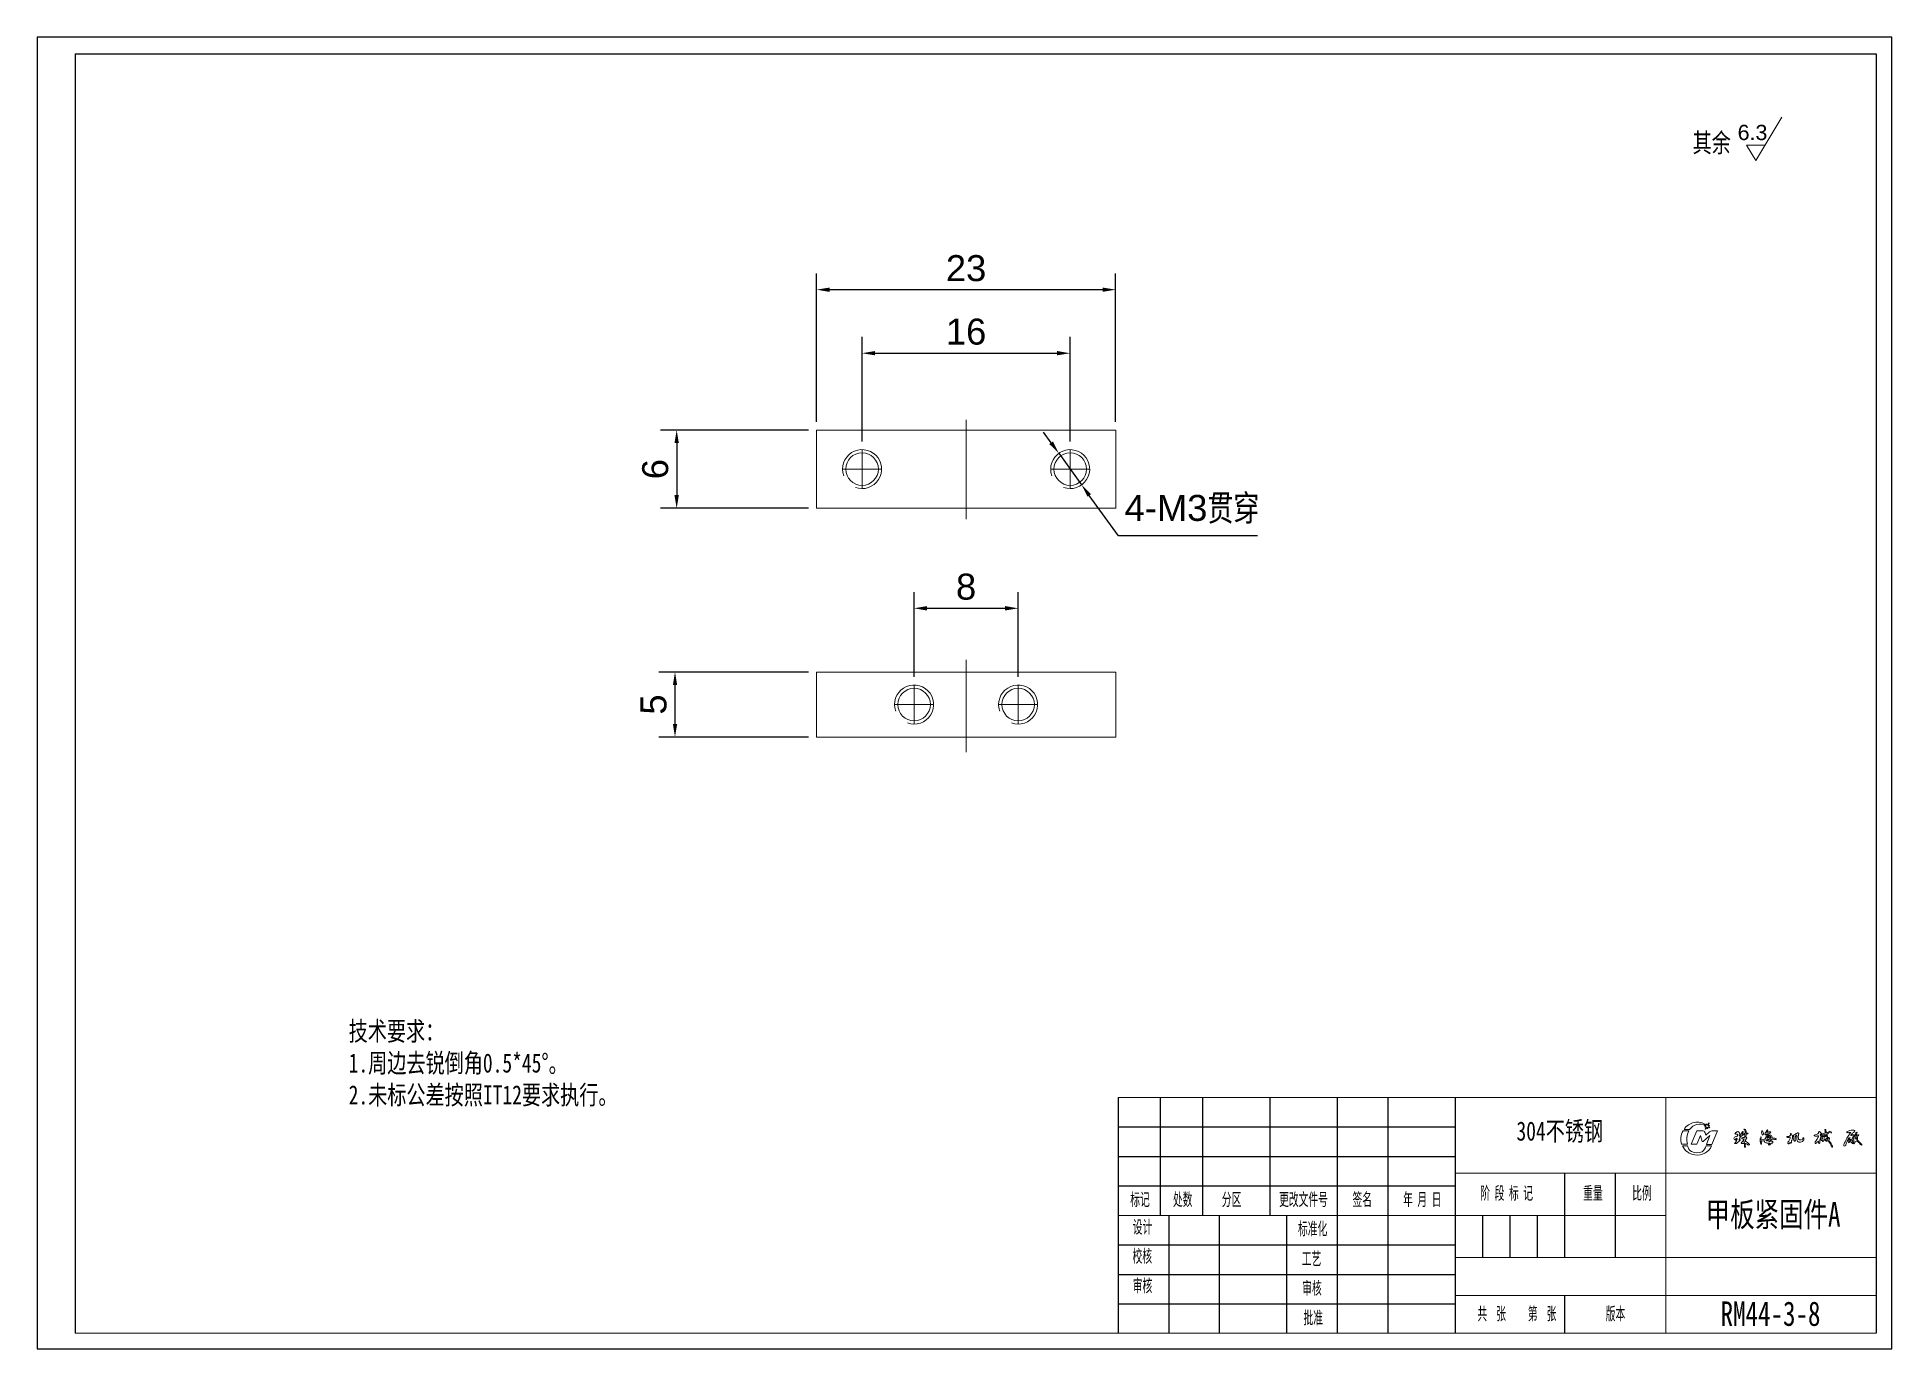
# Model space of a CAD drawing. Header units: millimetres. Extents: x 159963 to 160106, y -89979 to -89878.
import ezdxf

# ---------------------------------------------------------------- set-up
doc = ezdxf.new("R2010")
doc.units = ezdxf.units.MM
doc.linetypes.add('ACAD_ISO04W100', pattern=[30, 24, -3, 0, -3])
for name, color, linetype in [('10', 7, 'Continuous'), ('5', 7, 'Continuous'), ('9', 7, 'Continuous')]:
    doc.layers.add(name, color=color, linetype=linetype)
doc.layers.add('中心线', color=6, linetype='ACAD_ISO04W100', lineweight=0)
doc.layers.add('尺寸线', color=100, linetype='Continuous', lineweight=5)
doc.styles.add('SLDTEXTSTYLE1', font='TXT', dxfattribs={"width": 0.7, "bigfont": 'bigfont'})
doc.styles.get("Standard").update_dxf_attribs({"font": 'arial.ttf'})
doc.dimstyles.new('ISO-25', dxfattribs={"dimtxt": 2.5, "dimasz": 2.5, "dimexe": 1.25, "dimexo": 0.625, "dimtad": 1, "dimtih": 1, "dimtoh": 1, "dimtxsty": 'Standard', "dimcen": 2.5, "dimadec": 0, "dimazin": 0, "dimtfac": 1, "dimtmove": 0, "dimatfit": 3, "dimfxl": 1, "dimarcsym": 0})

# ---------------------------------------------------------------- blocks, each defined once
blk = doc.blocks.new('*D246')
at = {"layer": 'Defpoints', "color": 0, "transparency": 16777216}
for p in [(160046.13, -89897.52), (160023.13, -89908.32), (160046.13, -89908.32)]:
    blk.add_point(p, dxfattribs=at)
at = {"layer": '尺寸线', "color": 0, "lineweight": -2, "transparency": 16777216}
for p, q in [((160023.13, -89907.69), (160023.13, -89896.27)), ((160024.13, -89897.52), (160045.13, -89897.52)), ((160046.13, -89907.69), (160046.13, -89896.27))]:
    blk.add_line(p, q, dxfattribs=at)
at = {"layer": '尺寸线', "color": 0, "transparency": 16777216}
for points in [[(160024.13, -89897.36), (160024.13, -89897.69), (160023.13, -89897.52)], [(160045.13, -89897.36), (160045.13, -89897.69), (160046.13, -89897.52)]]:
    blk.add_solid(points, dxfattribs=at)
at = {"layer": '尺寸线', "color": 0, "transparency": 16777216, "insert": (160034.63, -89895.88), "char_height": 2, "attachment_point": 5}
blk.add_mtext('23', dxfattribs=at)
blk = doc.blocks.new('*D247')
at = {"layer": 'Defpoints', "color": 0, "transparency": 16777216}
for p in [(160023.13, -89926.92), (160012.25, -89931.92), (160023.13, -89931.92)]:
    blk.add_point(p, dxfattribs=at)
at = {"layer": '尺寸线', "color": 0, "lineweight": -2, "transparency": 16777216}
for p, q in [((160022.51, -89926.92), (160011, -89926.92)), ((160012.25, -89927.92), (160012.25, -89930.92)), ((160022.51, -89931.92), (160011, -89931.92))]:
    blk.add_line(p, q, dxfattribs=at)
at = {"layer": '尺寸线', "color": 0, "transparency": 16777216}
for points in [[(160012.09, -89927.92), (160012.42, -89927.92), (160012.25, -89926.92)], [(160012.09, -89930.92), (160012.42, -89930.92), (160012.25, -89931.92)]]:
    blk.add_solid(points, dxfattribs=at)
at = {"layer": '尺寸线', "color": 0, "transparency": 16777216, "insert": (160010.61, -89929.42), "char_height": 2, "attachment_point": 5, "rotation": 90}
blk.add_mtext('5', dxfattribs=at)
blk = doc.blocks.new('*D258')
at = {"layer": 'Defpoints', "color": 0, "transparency": 16777216}
for p in [(160023.13, -89908.32), (160012.38, -89914.32), (160023.13, -89914.32)]:
    blk.add_point(p, dxfattribs=at)
at = {"layer": '尺寸线', "color": 0, "lineweight": -2, "transparency": 16777216}
for p, q in [((160022.51, -89908.32), (160011.13, -89908.32)), ((160012.38, -89909.32), (160012.38, -89913.32)), ((160022.51, -89914.32), (160011.13, -89914.32))]:
    blk.add_line(p, q, dxfattribs=at)
at = {"layer": '尺寸线', "color": 0, "transparency": 16777216}
for points in [[(160012.21, -89909.32), (160012.55, -89909.32), (160012.38, -89908.32)], [(160012.21, -89913.32), (160012.55, -89913.32), (160012.38, -89914.32)]]:
    blk.add_solid(points, dxfattribs=at)
at = {"layer": '尺寸线', "color": 0, "transparency": 16777216, "insert": (160010.74, -89911.32), "char_height": 2, "attachment_point": 5, "rotation": 90}
blk.add_mtext('6', dxfattribs=at)
blk = doc.blocks.new('*D260')
at = {"layer": 'Defpoints', "color": 0, "transparency": 16777216}
for p in [(160042.63, -89902.41), (160026.63, -89909.82), (160042.63, -89909.82)]:
    blk.add_point(p, dxfattribs=at)
at = {"layer": '尺寸线', "color": 0, "lineweight": -2, "transparency": 16777216}
for p, q in [((160026.63, -89909.19), (160026.63, -89901.16)), ((160042.63, -89909.19), (160042.63, -89901.16)), ((160027.63, -89902.41), (160041.63, -89902.41))]:
    blk.add_line(p, q, dxfattribs=at)
at = {"layer": '尺寸线', "color": 0, "transparency": 16777216}
for points in [[(160027.63, -89902.24), (160027.63, -89902.57), (160026.63, -89902.41)], [(160041.63, -89902.24), (160041.63, -89902.57), (160042.63, -89902.41)]]:
    blk.add_solid(points, dxfattribs=at)
at = {"layer": '尺寸线', "color": 0, "transparency": 16777216, "insert": (160034.63, -89900.76), "char_height": 2, "attachment_point": 5}
blk.add_mtext('16', dxfattribs=at)
blk = doc.blocks.new('*D261')
at = {"layer": 'Defpoints', "color": 0, "transparency": 16777216}
for p in [(160038.63, -89922.02), (160030.63, -89927.92), (160038.63, -89927.92)]:
    blk.add_point(p, dxfattribs=at)
at = {"layer": '尺寸线', "color": 0, "lineweight": -2, "transparency": 16777216}
for p, q in [((160030.63, -89927.29), (160030.63, -89920.77)), ((160038.63, -89927.29), (160038.63, -89920.77)), ((160031.63, -89922.02), (160037.63, -89922.02))]:
    blk.add_line(p, q, dxfattribs=at)
at = {"layer": '尺寸线', "color": 0, "transparency": 16777216}
for points in [[(160031.63, -89921.85), (160031.63, -89922.19), (160030.63, -89922.02)], [(160037.63, -89921.85), (160037.63, -89922.19), (160038.63, -89922.02)]]:
    blk.add_solid(points, dxfattribs=at)
at = {"layer": '尺寸线', "color": 0, "transparency": 16777216, "insert": (160034.63, -89920.37), "char_height": 2, "attachment_point": 5}
blk.add_mtext('8', dxfattribs=at)
blk = doc.blocks.new('*D262')
at = {"layer": 'Defpoints', "color": 0, "transparency": 16777216}
for p in [(160041.76, -89910.1), (160043.51, -89912.53)]:
    blk.add_point(p, dxfattribs=at)
at = {"layer": '尺寸线', "color": 0, "lineweight": -2, "transparency": 16777216}
for p, q in [((160041.17, -89909.29), (160040.58, -89908.48)), ((160041.76, -89910.1), (160043.51, -89912.53)), ((160046.34, -89916.44), (160044.1, -89913.34)), ((160057.04, -89916.44), (160046.34, -89916.44))]:
    blk.add_line(p, q, dxfattribs=at)
at = {"layer": '尺寸线', "color": 0, "transparency": 16777216}
for points in [[(160041.31, -89909.19), (160041.03, -89909.39), (160041.76, -89910.1)], [(160044.23, -89913.25), (160043.96, -89913.44), (160043.51, -89912.53)]]:
    blk.add_solid(points, dxfattribs=at)
at = {"layer": '尺寸线', "color": 0, "transparency": 16777216, "insert": (160052, -89914.41), "char_height": 2, "attachment_point": 5}
blk.add_mtext('4-M3{\\fHYSWLongFangSong|b0|i0|c134|p2;贯穿}', dxfattribs=at)

msp = doc.modelspace()

# ---------------------------------------------------------------- linework, layer by layer
at = {"color": 7, "linetype": 'Continuous', "lineweight": 15}
for p, q in [((160095.355, -89887.598), (160097.355, -89884.264)), ((160094.64, -89886.406), (160095.355, -89887.598)), ((160094.64, -89886.406), (160096.07, -89886.406)), ((160023.134, -89908.319), (160023.134, -89914.319)), ((160046.134, -89908.319), (160023.134, -89908.319)), ((160046.134, -89914.319), (160046.134, -89908.319)), ((160023.134, -89914.319), (160046.134, -89914.319)), ((160023.134, -89926.919), (160046.134, -89926.919)), ((160023.134, -89931.919), (160023.134, -89926.919)), ((160046.134, -89926.919), (160046.134, -89931.919)), ((160046.134, -89931.919), (160023.134, -89931.919))]:
    msp.add_line(p, q, dxfattribs=at)
for centre in [(160026.634, -89911.319), (160042.634, -89911.319), (160030.634, -89929.419), (160038.634, -89929.419)]:
    msp.add_circle(centre, 1.25, dxfattribs=at)
for centre in [(160026.634, -89911.319), (160042.634, -89911.319), (160030.634, -89929.419), (160038.634, -89929.419)]:
    msp.add_arc(centre, 1.5, 250, 200, dxfattribs=at)
at = {"layer": '10', "color": 7, "lineweight": 15}
for p, q in [((160088.417, -89959.631), (160088.417, -89968.698)), ((160072.226, -89965.46), (160104.608, -89965.46)), ((160046.321, -89968.698), (160088.417, -89968.698)), ((160088.417, -89968.698), (160088.417, -89977.765)), ((160072.226, -89971.936), (160104.608, -89971.936)), ((160072.226, -89974.856), (160104.608, -89974.856))]:
    msp.add_line(p, q, dxfattribs=at)
at = {"layer": '5', "color": 7, "lineweight": 15}
for p, q in [((160046.321, -89959.631), (160104.608, -89959.631)), ((160046.321, -89959.631), (160104.608, -89959.631)), ((160091.535, -89961.76), (160091.547, -89961.67)), ((160091.567, -89961.666), (160091.618, -89961.753)), ((160091.618, -89961.753), (160091.748, -89961.591)), ((160091.756, -89961.595), (160091.676, -89961.78)), ((160089.76, -89962.197), (160090.202, -89962.197)), ((160090.255, -89962.094), (160089.827, -89962.094)), ((160090.379, -89963.232), (160090.803, -89962.202)), ((160090.803, -89962.202), (160091.236, -89962.202)), ((160091.093, -89962.551), (160090.805, -89963.232)), ((160091.216, -89963.017), (160091.093, -89962.551)), ((160091.306, -89963.017), (160091.216, -89963.017)), ((160091.819, -89962.565), (160091.306, -89963.017)), ((160091.405, -89961.893), (160091.502, -89961.829)), ((160091.526, -89961.901), (160091.408, -89961.901)), ((160091.44, -89962.339), (160091.497, -89962.541)), ((160091.46, -89962.066), (160091.526, -89961.901)), ((160091.586, -89961.931), (160091.467, -89962.07)), ((160091.497, -89962.541), (160091.786, -89962.271)), ((160091.55, -89963.235), (160091.819, -89962.565)), ((160091.64, -89962.025), (160091.586, -89961.931)), ((160091.661, -89961.924), (160091.66, -89962.02)), ((160091.8, -89961.973), (160091.661, -89961.924)), ((160091.676, -89961.78), (160091.779, -89961.783)), ((160091.781, -89961.791), (160091.704, -89961.849)), ((160091.704, -89961.849), (160091.811, -89961.955)), ((160091.976, -89962.202), (160092.405, -89962.202)), ((160092.405, -89962.202), (160091.977, -89963.235)), ((160093.719, -89963.171), (160093.728, -89963.144)), ((160093.818, -89962.802), (160093.805, -89962.818)), ((160093.861, -89962.872), (160093.842, -89962.934)), ((160093.857, -89962.974), (160093.907, -89962.827)), ((160093.893, -89962.616), (160093.919, -89962.601)), ((160093.933, -89962.474), (160093.907, -89962.46)), ((160094.086, -89962.595), (160094.115, -89962.599)), ((160094.093, -89962.886), (160094.112, -89962.863)), ((160094.112, -89962.863), (160094.143, -89962.866)), ((160094.251, -89963.172), (160094.231, -89963.15)), ((160094.264, -89962.8), (160094.261, -89962.771)), ((160094.291, -89962.81), (160094.264, -89962.8)), ((160094.305, -89962.416), (160094.317, -89962.441)), ((160094.45, -89962.828), (160094.433, -89962.809)), ((160094.439, -89963.026), (160094.447, -89963.158)), ((160094.458, -89962.993), (160094.457, -89962.972)), ((160094.468, -89963.219), (160094.458, -89962.993)), ((160094.512, -89962.474), (160094.485, -89962.462)), ((160094.639, -89962.439), (160094.612, -89962.451)), ((160095.733, -89962.675), (160095.755, -89962.662)), ((160095.759, -89963.014), (160095.756, -89963.043)), ((160095.784, -89962.997), (160095.759, -89963.014)), ((160095.799, -89962.207), (160095.825, -89962.192)), ((160095.825, -89962.192), (160095.852, -89962.206)), ((160096.01, -89962.977), (160095.991, -89962.958)), ((160096.01, -89963.009), (160096.01, -89962.977)), ((160096.182, -89962.277), (160096.178, -89962.308)), ((160096.231, -89962.236), (160096.182, -89962.277)), ((160096.198, -89962.748), (160096.208, -89962.761)), ((160096.206, -89962.12), (160096.236, -89962.126)), ((160096.263, -89962.546), (160096.216, -89962.729)), ((160096.234, -89962.975), (160096.25, -89962.951)), ((160096.249, -89962.455), (160096.241, -89962.432)), ((160096.26, -89962.887), (160096.281, -89962.873)), ((160096.264, -89962.667), (160096.281, -89962.586)), ((160096.317, -89962.651), (160096.281, -89962.677)), ((160096.297, -89962.688), (160096.315, -89962.674)), ((160096.327, -89962.673), (160096.339, -89962.684)), ((160096.445, -89962.754), (160096.435, -89962.819)), ((160096.455, -89962.859), (160096.473, -89962.712)), ((160096.545, -89963.14), (160096.52, -89963.149)), ((160096.647, -89963.098), (160096.636, -89963.126)), ((160096.653, -89963.018), (160096.666, -89963.04)), ((160096.92, -89962.825), (160096.916, -89962.856)), ((160097.735, -89962.695), (160097.719, -89962.679)), ((160097.887, -89962.695), (160097.848, -89962.715)), ((160097.983, -89962.691), (160097.957, -89962.675)), ((160098.004, -89963.086), (160097.976, -89963.086)), ((160097.988, -89962.729), (160097.983, -89962.691)), ((160098.011, -89963.125), (160098.004, -89963.086)), ((160098.015, -89962.427), (160098.023, -89962.395)), ((160098.023, -89962.395), (160098.055, -89962.395)), ((160098.076, -89963.141), (160098.046, -89963.157)), ((160098.167, -89962.571), (160098.194, -89962.598)), ((160098.261, -89962.527), (160098.254, -89962.56)), ((160098.308, -89962.985), (160098.34, -89962.987)), ((160098.403, -89962.605), (160098.42, -89962.576)), ((160098.468, -89962.528), (160098.49, -89962.543)), ((160099.998, -89963.151), (160099.974, -89963.175)), ((160100.166, -89963.019), (160100.161, -89962.988)), ((160100.164, -89962.374), (160100.167, -89962.305)), ((160100.312, -89962.585), (160100.338, -89962.595)), ((160100.358, -89962.696), (160100.335, -89962.703)), ((160100.391, -89962.399), (160100.391, -89962.428)), ((160100.488, -89962.567), (160100.407, -89962.651)), ((160100.462, -89962.938), (160100.435, -89962.922)), ((160100.495, -89963.015), (160100.464, -89963.008)), ((160100.48, -89962.671), (160100.525, -89962.622)), ((160100.651, -89962.489), (160100.571, -89962.513)), ((160100.643, -89962.553), (160100.685, -89962.546)), ((160100.651, -89962.84), (160100.645, -89962.81)), ((160100.648, -89962.66), (160100.648, -89962.635)), ((160100.651, -89962.109), (160100.66, -89962.083)), ((160100.665, -89962.139), (160100.651, -89962.109)), ((160100.807, -89962.463), (160100.651, -89962.489)), ((160100.688, -89962.926), (160100.663, -89962.941)), ((160100.679, -89962.239), (160100.665, -89962.139)), ((160100.739, -89962.871), (160100.688, -89962.926)), ((160100.692, -89962.547), (160100.719, -89962.573)), ((160100.724, -89962.938), (160100.775, -89962.928)), ((160100.758, -89962.779), (160100.753, -89962.785)), ((160100.755, -89962.643), (160100.788, -89962.633)), ((160100.767, -89962.336), (160100.79, -89962.358)), ((160100.885, -89962.733), (160100.889, -89962.766)), ((160100.889, -89962.766), (160100.917, -89962.791)), ((160100.939, -89962.702), (160100.969, -89962.71)), ((160100.976, -89962.866), (160100.959, -89962.893)), ((160100.974, -89962.234), (160100.96, -89962.264)), ((160100.96, -89962.264), (160100.985, -89962.292)), ((160101.162, -89962.315), (160101.15, -89962.282)), ((160102.59, -89962.771), (160102.581, -89962.747)), ((160102.585, -89962.989), (160102.59, -89962.957)), ((160102.626, -89963.04), (160102.585, -89962.989)), ((160102.645, -89962.562), (160102.676, -89962.567)), ((160102.753, -89963.04), (160102.728, -89963.061)), ((160102.792, -89962.673), (160102.778, -89962.708)), ((160103.013, -89962.672), (160102.981, -89962.671)), ((160103.057, -89962.504), (160103.045, -89962.537)), ((160103.045, -89962.537), (160103.057, -89962.561)), ((160103.118, -89962.3), (160103.138, -89962.326)), ((160103.246, -89962.513), (160103.27, -89962.538)), ((160090.082, -89963.232), (160089.644, -89963.233)), ((160089.705, -89963.346), (160090.099, -89963.346)), ((160090.805, -89963.232), (160090.379, -89963.232)), ((160091.518, -89963.346), (160091.951, -89963.346)), ((160091.977, -89963.235), (160091.55, -89963.235)), ((160094.49, -89963.456), (160094.474, -89963.432)), ((160094.548, -89963.421), (160094.547, -89963.448)), ((160094.872, -89963.244), (160094.86, -89963.267)), ((160095.76, -89963.218), (160095.735, -89963.215)), ((160095.778, -89963.195), (160095.76, -89963.218)), ((160096.33, -89963.256), (160096.331, -89963.228)), ((160097.887, -89963.191), (160097.862, -89963.198)), ((160100.226, -89963.16), (160100.208, -89963.183)), ((160101.246, -89963.446), (160101.216, -89963.454)), ((159966.141, -89977.765), (160104.61, -89977.765))]:
    msp.add_line(p, q, dxfattribs=at)
for centre, radius, start, end in [((160090.836, -89962.722), 1.188, 53.99854, 148.11308), ((160091.008, -89962.57), 0.891, 56.30183, 147.72417), ((160091.558, -89961.671), 0.0105, 30.5695, 172.24527), ((160091.752, -89961.593), 0.00422, 336.84757, 141.15035), ((160090.789, -89962.837), 1.212, 148.10678, 199.0712), ((160091.512, -89962.874), 1.474, 152.64769, 194.03749), ((160091.251, -89962.4), 0.199, 17.84837, 94.25997), ((160091.408, -89961.896), 0.00422, 123.59808, 270), ((160091.463, -89962.068), 0.00422, 158.25924, 319.48501), ((160091.649, -89962.02), 0.0105, 210.0475, 359.33925), ((160091.779, -89961.787), 0.00422, 306.89987, 88.42974), ((160092, -89962.567), 0.366, 93.88116, 125.93911), ((160091.804, -89961.963), 0.0105, 250.62338, 44.9943), ((160093.752, -89962.779), 0.0918, 111.73471, 250.43201), ((160093.506, -89962.212), 0.525, 293.74076, 304.37866), ((160093.59, -89963.139), 0.303, 52.03613, 64.44068), ((160094.579, -89963.759), 1.05, 135.77997, 144.14487), ((160093.822, -89962.444), 0.089, 115.88205, 173.9154), ((160093.81, -89962.323), 0.135, 235.55963, 273.09561), ((160094.18, -89962.458), 0.598, 227.57647, 233.63482), ((160093.824, -89962.366), 0.0407, 90.16643, 177.15274), ((160093.906, -89962.808), 0.192, 94.00789, 122.49705), ((160093.841, -89962.823), 0.0357, 171.39316, 285.58996), ((160093.801, -89963.061), 0.118, 274.20871, 318.69402), ((160093.867, -89962.277), 0.187, 254.45682, 282.35154), ((160093.845, -89962.816), 0.0308, 67.96471, 152.63215), ((160093.907, -89962.379), 0.0994, 95.00357, 146.77594), ((160093.832, -89962.93), 0.0114, 236.67345, 342.78491), ((160093.724, -89962.933), 0.139, 317.34984, 342.87309), ((160093.851, -89962.869), 0.0114, 342.78491, 91.18323), ((160093.814, -89962.622), 0.171, 284.42988, 294.48738), ((160093.886, -89962.793), 0.0154, 338.4925, 93.47325), ((160094.253, -89963.414), 0.456, 123.39982, 142.88236), ((160093.951, -89962.324), 0.0683, 40.56591, 139.98771), ((160093.876, -89962.819), 0.0315, 345.40153, 40.67624), ((160093.756, -89962.542), 0.173, 340.21454, 1.49825), ((160093.79, -89962.497), 0.145, 343.75878, 9.03261), ((160093.815, -89962.657), 0.421, 55.36323, 63.54781), ((160093.523, -89962.226), 0.939, 300.69424, 306.31765), ((160093.917, -89962.795), 0.173, 317.22654, 337.38014), ((160094.05, -89962.866), 0.0467, 262.75607, 335.03996), ((160094.357, -89962.18), 0.329, 203.40216, 213.911), ((160094.32, -89962.49), 0.256, 170.36434, 204.19773), ((160093.963, -89962.384), 0.122, 328.87571, 9.96208), ((160093.972, -89962.778), 0.135, 321.28638, 0.14287), ((160094.327, -89963.229), 0.351, 125.14715, 135.17814), ((160094.16, -89962.765), 0.0542, 96.06335, 192.77441), ((160093.964, -89962.517), 0.172, 331.4243, 351.08691), ((160094.104, -89962.898), 0.0499, 295.09104, 39.4683), ((160094.212, -89962.574), 0.083, 117.42123, 158.79048), ((160094.228, -89962.711), 0.0984, 90.76751, 143.3679), ((160094.092, -89962.687), 0.0666, 338.26911, 30.74864), ((160094.252, -89962.514), 0.0794, 126.9119, 170.0414), ((160093.823, -89962.268), 0.422, 334.47962, 342.72974), ((160094.519, -89962.548), 0.331, 131.13318, 152.18921), ((160094.128, -89962.394), 0.24, 294.24208, 316.26159), ((160093.929, -89963.056), 0.316, 342.7667, 353.93769), ((160094.294, -89963.107), 0.0535, 96.00648, 160.44021), ((160094.368, -89962.894), 0.162, 99.81165, 131.03223), ((160093.867, -89962.639), 0.592, 315.43317, 324.4382), ((160094.361, -89962.707), 0.125, 235.83347, 305.07277), ((160094.352, -89962.307), 0.0518, 71.26752, 170.74483), ((160094.612, -89962.867), 0.436, 127.31067, 135.32762), ((160094.479, -89962.463), 0.181, 145.51709, 164.82413), ((160094.414, -89962.628), 0.211, 93.20974, 117.52757), ((160094.06, -89962.144), 0.347, 321.3255, 331.19696), ((160094.381, -89962.774), 0.0568, 72.56929, 135.4047), ((160094.293, -89962.373), 0.156, 290.38055, 312.91964), ((160096.228, -89964.516), 2.426, 138.66815, 140.81882), ((160094.332, -89962.281), 0.0438, 316.66988, 32.3132), ((160094.402, -89962.623), 0.097, 267.43343, 338.97668), ((160094.41, -89962.367), 0.121, 264.95169, 308.03305), ((160094.471, -89962.51), 0.115, 81.92744, 126.67163), ((160094.302, -89962.806), 0.15, 314.20692, 351.58046), ((160094.387, -89962.976), 0.0392, 312.80177, 359.72413), ((160094.427, -89963.001), 0.0143, 191.77564, 274.76943), ((160094.443, -89962.981), 0.0172, 30.37273, 163.99607), ((160094.427, -89963.027), 0.0114, 3.57579, 82.82114), ((160094.467, -89962.11), 0.0394, 66.69586, 147.69693), ((160094.426, -89962.15), 0.0612, 25.63936, 82.80869), ((160094.189, -89962.301), 0.342, 356.13915, 31.29985), ((160094.478, -89962.189), 0.115, 12.6009, 87.89792), ((160094.467, -89962.335), 0.0636, 288.53917, 10.41098), ((160096.366, -89962.91), 1.89, 169.54971, 172.32807), ((160094.23, -89962.506), 0.284, 347.61238, 6.50537), ((160094.748, -89962.956), 0.192, 166.95309, 194.40932), ((160093.849, -89962.599), 0.778, 336.20184, 340.66322), ((160094.851, -89962.62), 0.48, 233.13321, 244.16571), ((160094.715, -89962.648), 0.133, 159.46151, 185.23184), ((160094.797, -89962.476), 0.282, 220.65354, 233.05021), ((160094.644, -89962.847), 0.0606, 130.87673, 189.16745), ((160095.068, -89962.624), 0.478, 166.56195, 177.22767), ((160094.396, -89962.262), 0.218, 346.7386, 26.84101), ((160094.769, -89962.505), 0.167, 161.24927, 183.02782), ((160094.571, -89962.73), 0.0792, 294.8967, 339.12946), ((160094.68, -89962.326), 0.0733, 169.41921, 216.93768), ((160094.667, -89962.182), 0.193, 256.37479, 283.87397), ((160093.959, -89962.943), 0.71, 15.08818, 19.81229), ((160094.655, -89962.265), 0.174, 264.49128, 284.4301), ((160094.216, -89963.797), 0.857, 40.12015, 60.26806), ((160093.976, -89961.385), 1.274, 304.54577, 308.42677), ((160094.726, -89962.437), 0.0687, 52.06811, 100.59966), ((160095.826, -89962.933), 0.155, 172.67696, 206.24608), ((160095.059, -89962.753), 0.634, 345.35926, 353.68154), ((160096.715, -89962.879), 1.036, 186.8083, 198.94544), ((160095.899, -89962.873), 0.217, 150.43685, 166.48195), ((160095.334, -89962.624), 0.403, 339.33731, 352.68595), ((160095.884, -89962.848), 0.149, 165.44538, 199.15041), ((160095.56, -89962.716), 0.202, 332.22312, 15.46446), ((160095.493, -89961.558), 1.362, 280.54822, 288.24676), ((160095.439, -89963.167), 0.34, 355.24294, 21.39194), ((160095.735, -89962.286), 0.713, 273.97991, 278.85581), ((160095.934, -89962.258), 0.144, 159.05098, 196.84599), ((160096.233, -89962.287), 0.438, 181.72603, 206.7303), ((160096.673, -89962.191), 0.881, 199.4082, 203.32193), ((160095.965, -89963.187), 0.231, 83.52515, 121.48032), ((160095.908, -89962.206), 0.0562, 179.85433, 247.00262), ((160095.788, -89962.401), 0.158, 298.71089, 345.13535), ((160095.652, -89962.398), 0.273, 4.16649, 30.95386), ((160095.869, -89962.504), 0.351, 278.35182, 308.34024), ((160096.328, -89962.305), 0.41, 190.29648, 199.45662), ((160096.095, -89963.019), 0.0859, 172.86773, 253.42089), ((160096.376, -89962.499), 0.334, 144.34957, 170.68907), ((160095.546, -89962.623), 0.532, 13.13159, 19.52313), ((160096.099, -89962.467), 0.0496, 224.4428, 331.22424), ((160095.87, -89963.963), 0.885, 70.91261, 76.87081), ((160095.977, -89962.696), 0.137, 322.56195, 347.73017), ((160094.22, -89961.25), 2.16, 330.76649, 333.99261), ((160096.363, -89962.829), 0.272, 144.60088, 157.4718), ((160096.172, -89962.92), 0.0472, 147.82, 225.32738), ((160096.377, -89963.472), 0.627, 91.09513, 113.0134), ((160096.317, -89962.382), 0.599, 252.69997, 262.0361), ((160095.971, -89962.575), 0.195, 330.18511, 347.99972), ((160096.199, -89962.509), 0.0593, 102.74047, 162.33987), ((160096.276, -89962.911), 0.246, 241.49331, 269.79703), ((160094.595, -89961.235), 1.838, 328.44852, 331.21479), ((160096.82, -89962.953), 0.739, 143.38742, 152.8231), ((160096.224, -89962.231), 0.0895, 239.46341, 298.59173), ((160096.23, -89962.489), 0.0584, 78.85274, 139.1547), ((160096.337, -89962.857), 0.177, 133.38991, 142.03165), ((160096.243, -89962.613), 0.152, 256.87561, 276.74517), ((160095.87, -89962.341), 0.396, 334.36531, 343.16404), ((160096.174, -89962.166), 0.0905, 309.16772, 348.94294), ((160095.645, -89962.43), 0.665, 21.79876, 27.21515), ((160096.455, -89962.949), 0.205, 162.46075, 180.49175), ((160096.266, -89962.738), 0.0274, 257.35369, 8.59842), ((160096.456, -89962.647), 0.218, 135.77568, 152.49696), ((160096.275, -89962.668), 0.0112, 174.36274, 305.45423), ((160096.27, -89962.218), 0.0908, 267.65225, 307.84646), ((160096.362, -89963.638), 0.489, 82.33881, 100.222), ((160096.321, -89962.613), 0.0485, 132.13492, 147.01586), ((160096.231, -89963.007), 0.143, 30.60002, 69.33977), ((160096.335, -89962.623), 0.0653, 87.96358, 135.13708), ((160096.304, -89962.697), 0.0112, 128.13944, 185.70466), ((160096.534, -89962.707), 0.242, 177.83307, 186.1836), ((160097.025, -89962.883), 0.822, 145.28134, 151.83317), ((160096.321, -89962.683), 0.0112, 62.84712, 128.13944), ((160096.276, -89962.582), 0.0807, 300.7695, 314.15184), ((160096.411, -89962.605), 0.326, 94.04097, 105.21873), ((160096.497, -89962.93), 0.334, 110.46738, 119.5821), ((160096.154, -89962.17), 0.429, 295.31345, 303.35768), ((160094.978, -89962.588), 1.418, 343.36215, 345.88869), ((160096.395, -89962.925), 0.0905, 230.0997, 288.7629), ((160096.595, -89962.487), 0.323, 217.59684, 226.2384), ((160096.322, -89962.344), 0.0757, 291.27437, 335.76256), ((160096.299, -89962.511), 0.34, 281.26614, 291.01765), ((160096.413, -89962.699), 0.0464, 206.74106, 293.2294), ((160096.42, -89962.657), 0.0566, 358.35224, 134.77651), ((160096.548, -89962.862), 0.604, 99.23738, 105.30645), ((160096.439, -89962.613), 0.0979, 48.73299, 120.01574), ((160096.412, -89962.236), 0.141, 261.14893, 286.60528), ((160096.387, -89963.175), 0.0456, 275.85777, 27.63047), ((160096.424, -89962.818), 0.0112, 255.96963, 351.74296), ((160096.396, -89962.969), 0.0507, 304.08962, 16.85772), ((160096.434, -89962.752), 0.0112, 351.74296, 101.99256), ((160096.222, -89962.882), 0.234, 341.9753, 5.65657), ((160096.446, -89962.326), 0.0605, 29.98959, 85.48529), ((160096.316, -89962.237), 0.192, 315.36404, 341.91805), ((160096.318, -89962.675), 0.159, 346.49377, 5.8595), ((160096.385, -89963.134), 0.135, 314.57212, 353.66859), ((160096.441, -89962.67), 0.145, 28.24187, 64.4197), ((160096.836, -89962.962), 0.303, 155.57345, 184.64559), ((160096.586, -89962.913), 0.0896, 234.80046, 273.26907), ((160096.567, -89962.98), 0.162, 262.30006, 295.26022), ((160096.594, -89962.926), 0.0953, 74.17181, 110.67067), ((160096.537, -89962.639), 0.0488, 338.24435, 50.47087), ((160096.654, -89962.683), 0.0757, 160.09577, 229.41631), ((160096.538, -89963.353), 0.355, 71.13597, 81.36517), ((160096.675, -89962.293), 0.452, 261.08588, 268.85479), ((160096.657, -89963.152), 0.32, 74.94063, 96.59662), ((160096.841, -89963.129), 0.196, 152.8165, 170.71013), ((160096.461, -89964.451), 1.717, 78.08665, 83.14928), ((160096.902, -89962.448), 0.427, 247.66272, 259.89858), ((160096.806, -89962.916), 0.146, 38.77309, 86.38804), ((160096.856, -89962.749), 0.123, 256.86653, 299.54845), ((160097.763, -89962.686), 0.0443, 88.61056, 171.00204), ((160097.903, -89962.066), 0.651, 255.08217, 265.17792), ((160097.492, -89961.442), 1.23, 282.75949, 289.69337), ((160097.975, -89963.141), 0.164, 142.60953, 185.5261), ((160096.91, -89962.432), 1.115, 326.89245, 332.27689), ((160097.666, -89961.801), 0.921, 283.87896, 288.39849), ((160097.769, -89963.001), 0.224, 301.92472, 337.74683), ((160097.504, -89962.662), 0.488, 323.66249, 352.08888), ((160097.894, -89962.471), 0.129, 275.53426, 19.80089), ((160098.045, -89963.123), 0.0345, 183.7166, 270.64392), ((160097.904, -89962.538), 0.208, 8.57633, 43.3212), ((160097.836, -89963.029), 0.265, 334.88556, 4.48875), ((160098.86, -89963.015), 0.76, 174.6877, 179.49849), ((160098.743, -89963.077), 0.654, 150.74152, 168.3445), ((160098.194, -89962.488), 0.0873, 192.53939, 251.94565), ((160098.298, -89962.711), 0.133, 157.77031, 200.13057), ((160098.089, -89962.6), 0.105, 324.71284, 1.10896), ((160096.74, -89962.652), 1.522, 353.37041, 358.4457), ((160098.462, -89962.842), 0.21, 176.21977, 222.91089), ((160097.883, -89962.648), 0.382, 353.22326, 13.37655), ((160098.381, -89962.687), 0.199, 97.62492, 126.71996), ((160098.284, -89962.89), 0.113, 299.96091, 333.97474), ((160098.317, -89962.395), 0.102, 291.38328, 329.59079), ((160098.63, -89962.79), 0.254, 168.09333, 190.89099), ((160099.688, -89962.819), 1.309, 180.85757, 185.26996), ((160096.569, -89962.361), 1.85, 348.24412, 352.41924), ((160098.176, -89962.081), 0.431, 302.1333, 311.08782), ((160098.203, -89962.314), 0.341, 309.7516, 321.08318), ((160099.057, -89963.27), 1.051, 121.01497, 124.68213), ((160097.823, -89962.677), 0.68, 359.98446, 11.3371), ((160099.694, -89962.711), 1.191, 178.38568, 183.24953), ((160097.574, -89962.867), 0.935, 1.34932, 5.47816), ((160098.778, -89962.875), 0.271, 173.7747, 209.46668), ((160098.575, -89962.412), 0.0727, 345.38413, 144.80873), ((160098.317, -89963.323), 0.387, 44.49478, 54.49986), ((160098.717, -89962.553), 0.514, 256.03282, 286.0682), ((160099.709, -89962.647), 1.096, 171.97534, 186.07816), ((160098.454, -89962.843), 0.183, 5.2333, 26.02074), ((160098.337, -89962.363), 0.315, 335.38476, 347.64566), ((160098.684, -89962.827), 0.0469, 179.65304, 263.12671), ((160098.732, -89962.819), 0.0765, 225.36565, 276.03531), ((160098.771, -89962.565), 0.331, 264.62119, 299.72766), ((160098.794, -89962.812), 0.244, 285.56644, 4.42241), ((160098.892, -89962.789), 0.0769, 304.03292, 19.3571), ((160099.028, -89962.812), 0.0799, 97.374, 142.60412), ((160098.975, -89962.78), 0.064, 348.07803, 47.47698), ((160099.888, -89962.547), 0.0506, 164.68104, 236.53228), ((160099.573, -89961.445), 1.122, 283.75338, 299.43994), ((160099.932, -89962.439), 0.166, 244.58666, 279.90362), ((160100.213, -89963.101), 0.299, 168.75715, 188.62986), ((160099.995, -89963.063), 0.114, 226.63108, 258.92644), ((160100.105, -89963.141), 0.21, 133.79354, 152.12619), ((160101.538, -89963.879), 1.811, 146.2824, 150.59117), ((160099.997, -89962.305), 0.301, 263.10676, 289.05182), ((160100.209, -89963.237), 0.228, 132.11322, 157.7573), ((160099.293, -89962.444), 0.854, 329.85284, 336.70089), ((160100.027, -89962.967), 0.105, 285.90802, 322.94314), ((160101.208, -89963.34), 1.261, 146.00988, 153.76073), ((160100.086, -89962.449), 0.14, 273.57476, 301.33654), ((160100.184, -89963.065), 0.0808, 106.80552, 154.70226), ((160100.091, -89962.353), 0.076, 295.73802, 343.67734), ((160100.103, -89962.605), 0.0662, 333.32896, 33.04183), ((160100.398, -89963.06), 0.235, 170.09056, 187.70482), ((160100.279, -89963.094), 0.114, 178.86858, 231.52787), ((160100.252, -89962.356), 0.0993, 92.38317, 148.90354), ((160100.162, -89963.078), 0.104, 307.91305, 3.57718), ((160100.196, -89962.358), 0.113, 29.05936, 62.6982), ((160099.606, -89962.922), 0.662, 352.93608, 1.78853), ((160100.735, -89963.024), 0.472, 177.52003, 185.77892), ((160100.452, -89962.887), 0.184, 132.14254, 184.52517), ((160100.091, -89962.603), 0.363, 34.18843, 55.84857), ((160100.412, -89962.537), 0.111, 136.29963, 205.60617), ((160100.384, -89962.861), 0.0607, 40.82293, 171.14546), ((160100.4, -89962.854), 0.0766, 178.40215, 296.86375), ((160100.381, -89962.735), 0.0557, 145.75587, 196.87612), ((160100.313, -89962.355), 0.106, 280.30258, 317.03011), ((160100.416, -89962.611), 0.0799, 120.06604, 168.66267), ((160100.449, -89962.746), 0.103, 113.55705, 151.15416), ((160100.525, -89962.625), 0.171, 117.32381, 150.67009), ((160100.438, -89962.771), 0.0508, 260.33848, 339.3398), ((160100.52, -89962.502), 0.0784, 85.12581, 159.15713), ((160100.599, -89962.969), 0.141, 167.22594, 196.26337), ((160100.489, -89962.679), 0.0124, 136.79223, 219.18543), ((160100.393, -89962.744), 0.103, 334.11276, 33.40374), ((160100.554, -89962.625), 0.0879, 101.59953, 138.47708), ((160100.663, -89963.34), 0.366, 106.59712, 117.29771), ((160100.534, -89962.631), 0.0124, 50.34535, 136.79223), ((160100.423, -89962.026), 0.411, 284.62522, 298.58625), ((160100.524, -89962.509), 0.0323, 291.61523, 331.22067), ((160100.778, -89962.395), 0.327, 223.91936, 233.06684), ((160100.582, -89962.551), 0.0401, 106.57999, 138.65368), ((160100.339, -89962.874), 0.248, 332.27933, 356.40053), ((160100.616, -89962.634), 0.041, 211.8628, 320.3412), ((160100.681, -89962.898), 0.0953, 112.33808, 174.96964), ((160100.606, -89962.22), 0.167, 274.63376, 297.53629), ((160100.707, -89962.585), 0.0777, 162.39629, 220.38071), ((160100.644, -89962.565), 0.0124, 98.9286, 162.02323), ((160100.874, -89962.866), 0.224, 173.2568, 199.67777), ((160100.674, -89962.125), 0.045, 21.32184, 108.17619), ((160101.483, -89962.163), 0.808, 185.35467, 190.09043), ((160100.634, -89962.332), 0.0606, 323.57903, 26.99106), ((160100.687, -89962.558), 0.0124, 63.95188, 98.9286), ((160100.727, -89962.95), 0.0124, 100.81612, 189.86149), ((160101.139, -89962.656), 0.517, 214.91395, 222.13171), ((160100.515, -89962.225), 0.232, 356.92747, 29.94288), ((160100.817, -89962.567), 0.0983, 183.43577, 230.57471), ((160100.605, -89962.805), 0.149, 333.79983, 7.70906), ((160101.228, -89962.189), 0.484, 185.74219, 197.75807), ((160100.773, -89962.796), 0.208, 265.22559, 302.16234), ((160100.807, -89962.799), 0.0532, 86.59074, 157.39669), ((160100.832, -89962.627), 0.0913, 84.32528, 129.54923), ((160100.558, -89962.639), 0.23, 1.34784, 20.86675), ((160100.741, -89962.783), 0.15, 283.29535, 322.17982), ((160100.758, -89962.171), 0.19, 279.60894, 299.35701), ((160100.78, -89962.282), 0.182, 278.36914, 309.82239), ((160100.683, -89962.848), 0.163, 13.91894, 38.73773), ((160100.445, -89962.662), 0.415, 358.63909, 17.65342), ((160100.786, -89962.859), 0.0747, 347.88195, 42.25172), ((160100.871, -89962.417), 0.0836, 35.28434, 103.784), ((160101.148, -89962.591), 0.3, 195.79593, 208.35528), ((160100.894, -89963.014), 0.0434, 17.36706, 104.68947), ((160101.981, -89963.251), 1.365, 139.74669, 142.61696), ((160100.813, -89962.718), 0.127, 324.84653, 6.92606), ((160101.552, -89962.729), 0.674, 203.80113, 217.99314), ((160101.712, -89962.573), 0.818, 203.01254, 219.36768), ((160100.866, -89962.793), 0.132, 326.39261, 38.84945), ((160101, -89962.486), 0.253, 53.71884, 95.69989), ((160101.172, -89962.111), 0.26, 224.06332, 255.8517), ((160100.722, -89963.426), 0.411, 29.24927, 43.23074), ((160100.191, -89963.686), 1.069, 23.02971, 33.77647), ((160101.076, -89962.275), 0.0947, 289.88514, 334.75238), ((160101.648, -89962.988), 0.542, 330.5705, 344.60798), ((160103.472, -89963.638), 1.396, 150.49191, 158.70448), ((160104.034, -89963.736), 1.943, 144.39322, 156.18351), ((160102.879, -89963.365), 0.611, 156.17451, 171.84725), ((160101.613, -89962.76), 0.792, 333.14693, 340.4125), ((160102.765, -89962.978), 0.822, 103.38514, 121.96981), ((160102.421, -89962.225), 0.107, 211.526, 265.05364), ((160102.633, -89963.073), 0.278, 149.57008, 170.24812), ((160101.892, -89962.532), 0.641, 321.42723, 333.3333), ((160102.49, -89962.151), 0.197, 246.3551, 266.49125), ((160102.676, -89962.998), 0.231, 126.85048, 184.77042), ((160102.529, -89963.031), 0.0841, 170.36269, 258.35962), ((160104.055, -89963.576), 1.872, 142.57197, 148.72607), ((160102.609, -89962.852), 0.147, 128.70562, 167.67336), ((160102.594, -89962.62), 0.296, 93.92541, 113.05638), ((160102.476, -89963.041), 0.0807, 296.26699, 7.90397), ((160102.521, -89962.923), 0.186, 70.99544, 91.21424), ((160102.613, -89962.852), 0.0848, 105.64458, 152.31163), ((160102.912, -89962.991), 0.358, 175.57336, 186.27583), ((160102.726, -89963.018), 0.18, 119.67298, 162.09876), ((160102.309, -89962.278), 0.305, 328.24474, 340.39086), ((160102.6, -89962.397), 0.0768, 57.68166, 109.54099), ((160102.77, -89962.733), 0.588, 86.6853, 109.38389), ((160102.577, -89962.882), 0.0764, 279.859, 329.55007), ((160102.945, -89962.658), 0.445, 133.02447, 141.47338), ((160102.508, -89963.267), 0.256, 32.44039, 62.65213), ((160102.814, -89963.195), 0.377, 82.49047, 117.89979), ((160102.635, -89962.864), 0.0571, 277.86904, 342.46026), ((160102.691, -89962.557), 0.0459, 103.22258, 185.78051), ((160102.904, -89962.625), 0.235, 142.55764, 165.52461), ((160102.813, -89962.543), 0.136, 124.03824, 166.83196), ((160102.666, -89963.026), 0.146, 28.2798, 80.59196), ((160102.605, -89962.692), 0.238, 45.42807, 61.96929), ((160102.864, -89963.014), 0.181, 219.82796, 272.67461), ((160102.812, -89963.043), 0.0858, 192.14943, 281.43708), ((160103.116, -89962.76), 0.503, 127.55775, 138.95119), ((160102.666, -89962.944), 0.129, 312.22426, 354.53917), ((160102.788, -89962.476), 0.0494, 250.82895, 328.87951), ((160102.819, -89962.681), 0.049, 213.84895, 289.59587), ((160102.764, -89962.567), 0.11, 284.86175, 320.05275), ((160102.827, -89962.356), 0.211, 59.89747, 96.25219), ((160102.715, -89962.121), 0.259, 291.36547, 320.75735), ((160102.815, -89963.079), 0.0508, 285.82337, 359.73893), ((160102.871, -89962.599), 0.106, 57.89123, 112.61628), ((160102.762, -89963.159), 0.438, 62.90644, 80.31864), ((160102.764, -89962.486), 0.173, 298.95203, 321.00139), ((160102.797, -89962.888), 0.0941, 344.00346, 45.24173), ((160101.818, -89962.875), 1.067, 348.99341, 354.35643), ((160102.808, -89963.069), 0.142, 297.09266, 351.0472), ((160102.71, -89962.929), 0.178, 343.37318, 4.79056), ((160102.873, -89962.539), 0.0622, 295.25267, 27.83355), ((160102.89, -89962.224), 0.0663, 292.93388, 49.26034), ((160103.022, -89963.088), 0.0746, 132.8218, 182.25923), ((160103.041, -89962.617), 0.0801, 173.56539, 221.70524), ((160102.988, -89962.822), 0.0595, 19.14625, 116.08979), ((160103.658, -89962.743), 0.71, 158.37591, 169.09229), ((160103.004, -89962.985), 0.0581, 236.10494, 304.29465), ((160103.171, -89962.507), 0.174, 149.67755, 171.63458), ((160103.075, -89962.739), 0.0909, 72.4547, 132.90662), ((160103.111, -89962.423), 0.0907, 134.76416, 177.12423), ((160102.216, -89962.127), 1.222, 312.19317, 316.66432), ((160103.103, -89962.789), 0.0606, 193.22324, 255.94484), ((160103.123, -89962.377), 0.0779, 93.49946, 166.2315), ((160102.638, -89962.304), 0.465, 334.51803, 342.68356), ((160103.196, -89962.886), 0.354, 102.49944, 113.25453), ((160102.918, -89962.29), 0.224, 317.14152, 350.82555), ((160103.031, -89962.8), 0.0747, 320.17858, 12.47358), ((160102.235, -89962.723), 0.87, 356.01313, 4.70489), ((160102.816, -89963.464), 0.576, 49.86849, 59.86227), ((160103.177, -89962.613), 0.0923, 86.97612, 128.36632), ((160102.762, -89962.802), 0.397, 347.3147, 356.93361), ((160104.1, -89962.042), 1.273, 221.73635, 227.72098), ((160103.032, -89962.751), 0.146, 330.1538, 9.64947), ((160103.348, -89962.688), 0.177, 149.89594, 192.59769), ((160103.223, -89962.59), 0.0812, 73.34155, 120.35971), ((160105.31, -89960.999), 2.934, 223.64523, 226.8958), ((160103.178, -89962.503), 0.0979, 280.20216, 339.20847), ((160099.209, -89966.929), 5.642, 42.33545, 44.36126), ((160102.746, -89963.804), 0.868, 45.44785, 49.88656), ((160102.236, -89964.303), 1.639, 39.85673, 45.75202), ((160090.799, -89962.853), 1.2, 204.25819, 263.22268), ((160090.705, -89963.26), 0.612, 188.07778, 239.36943), ((160090.833, -89962.886), 1.002, 243.98588, 292.70965), ((160090.851, -89962.856), 1.204, 260.74299, 335.98713), ((160090.513, -89963.028), 1.054, 312.06403, 342.41098), ((160093.802, -89962.705), 0.473, 259.91518, 270.87813), ((160094.338, -89962.8), 0.382, 256.86891, 284.61724), ((160094.435, -89963.158), 0.0114, 264.40984, 3.57579), ((160093.396, -89963.36), 1.08, 356.16, 7.45446), ((160094.5, -89963.314), 0.142, 265.92367, 288.99747), ((160094.71, -89963.261), 0.179, 152.93266, 192.2151), ((160094.627, -89963.374), 0.092, 170.8204, 210.91739), ((160094.278, -89963.33), 0.259, 353.48882, 6.8611), ((160094.573, -89963.236), 0.0605, 53.29979, 111.01202), ((160094.561, -89963.416), 0.233, 40.42099, 78.10447), ((160094.801, -89963.196), 0.0929, 227.82776, 309.58112), ((160096.382, -89963.228), 0.0595, 208.77301, 271.37545), ((160096.382, -89963.377), 0.157, 86.44899, 109.08666), ((160096.4, -89963.204), 0.0848, 259.12262, 341.84204), ((160098.302, -89962.616), 0.73, 227.76456, 232.93961), ((160101.557, -89963.039), 0.512, 201.2342, 216.21796), ((160100.878, -89963.566), 0.348, 29.13681, 40.08432), ((160102.281, -89962.486), 1.354, 215.24554, 219.50841), ((160101.282, -89963.377), 0.102, 191.22426, 229.74851), ((160101.062, -89963.416), 0.187, 350.69717, 21.33761), ((160102.188, -89963.303), 0.0832, 144.17237, 214.89385), ((160102.175, -89963.267), 0.0995, 236.57187, 353.53592), ((160103.536, -89963.121), 0.193, 199.81102, 248.88841), ((160103.451, -89963.26), 0.0441, 291.03733, 9.09892)]:
    msp.add_arc(centre, radius, start, end, dxfattribs=at)
at = {"layer": '9', "color": 7}
for p, q in [((160105.808, -89878.101), (159963.209, -89878.101)), ((159963.209, -89878.101), (159963.209, -89978.964)), ((160105.808, -89978.964), (160105.808, -89878.101)), ((159966.141, -89879.388), (160104.61, -89879.388)), ((159966.141, -89879.388), (159966.141, -89977.765)), ((160104.61, -89879.388), (160104.61, -89977.765)), ((160046.321, -89959.631), (160046.321, -89977.765)), ((160049.559, -89959.631), (160049.559, -89968.698)), ((160052.797, -89959.631), (160052.797, -89968.698)), ((160057.978, -89959.631), (160057.978, -89968.698)), ((160063.159, -89959.631), (160063.159, -89977.765)), ((160067.045, -89959.631), (160067.045, -89977.765)), ((160072.226, -89959.631), (160072.226, -89977.765)), ((160046.321, -89961.898), (160072.226, -89961.898)), ((160046.321, -89964.165), (160072.226, -89964.165)), ((160080.645, -89965.46), (160080.645, -89971.936)), ((160084.531, -89965.46), (160084.531, -89971.936)), ((160046.321, -89966.431), (160072.226, -89966.431)), ((160050.206, -89968.698), (160050.206, -89977.765)), ((160054.092, -89968.698), (160054.092, -89977.765)), ((160059.273, -89968.698), (160059.273, -89977.765)), ((160074.331, -89968.698), (160074.331, -89971.936)), ((160076.436, -89968.698), (160076.436, -89971.936)), ((160078.54, -89968.698), (160078.54, -89971.936)), ((160046.321, -89970.965), (160072.226, -89970.965)), ((160046.321, -89973.231), (160072.226, -89973.231)), ((160046.321, -89975.498), (160072.226, -89975.498)), ((160080.645, -89974.856), (160080.645, -89977.765)), ((159963.209, -89978.964), (160105.808, -89978.964))]:
    msp.add_line(p, q, dxfattribs=at)
at = {"layer": '中心线'}
for p, q in [((160034.634, -89907.533), (160034.634, -89915.156)), ((160026.634, -89909.819), (160026.634, -89912.819)), ((160042.634, -89909.819), (160042.634, -89912.819)), ((160028.134, -89911.319), (160025.134, -89911.319)), ((160044.134, -89911.319), (160041.134, -89911.319)), ((160034.634, -89925.989), (160034.634, -89933.08)), ((160030.634, -89927.919), (160030.634, -89930.919)), ((160038.634, -89927.919), (160038.634, -89930.919)), ((160032.134, -89929.419), (160029.134, -89929.419)), ((160040.134, -89929.419), (160037.134, -89929.419))]:
    msp.add_line(p, q, dxfattribs=at)

# ---------------------------------------------------------------- texts
at = {"attachment_point": 1}
for s, width, gutter_width, insert, char_height in [('{\\fHYSWLongFangSong|b0|i0|c134|p2;其余}', 68.98912, 2.94, (160090.483, -89885.489), 1.47), ('{\\fHYSWLongFangSong|b0|i0|c134|p2;技术要求：\\P1.周边去锐倒角0.5*45%%D。\\P2.未标公差按照IT12要求执行。}', 493.97592, 2.94, (159987.162, -89953.796), 1.47), ('{\\fHYSWLongFangSong|b0|i0|c134|p2;甲板紧固件A}', 575.65939, 2.94, (160091.489, -89967.678), 1.8816), ('{\\fHYSWLongFangSong|b0|i0|c134|p2;RM44-3-8}', 100.74039, 0.514, (160092.637, -89975.312), 1.8816)]:
    msp.add_mtext_dynamic_manual_height_columns(s, width=width, gutter_width=gutter_width, heights=[0], dxfattribs=dict(at, insert=insert, char_height=char_height))
at = {"color": 7, "linetype": 'Continuous', "lineweight": 15, "insert": (160093.95, -89884.845), "char_height": 1.176, "attachment_point": 1}
msp.add_mtext_dynamic_manual_height_columns('6.3', width=2.1196, gutter_width=7.35, heights=[0], dxfattribs=at)
at = {"insert": (160076.943, -89961.479), "char_height": 1.8816, "width": 575.65939, "attachment_point": 1}
msp.add_mtext('{\\fHYSWLongFangSong|b0|i0|c134|p2;\\H0.78125x;304不锈钢    \\fSimSun|b0|i0|c134|p2;\\H1.28x; }', dxfattribs=at)
at = {"layer": '9', "color": 7, "char_height": 0.97601, "attachment_point": 2, "style": 'SLDTEXTSTYLE1'}
for s, insert in [('{\\fHYSWLongFangSong|b0|i0|c134|p2;标记}', (160048.004, -89966.98)), ('{\\fHYSWLongFangSong|b0|i0|c134|p2;处数}', (160051.285, -89966.98)), ('{\\fHYSWLongFangSong|b0|i0|c134|p2;分区}', (160055.042, -89966.98)), ('{\\fHYSWLongFangSong|b0|i0|c134|p2;更改文件号}', (160060.571, -89966.98)), ('{\\fHYSWLongFangSong|b0|i0|c134|p2;签名}', (160065.09, -89966.98)), ('{\\fHYSWLongFangSong|b0|i0|c134|p2;年 月 日}', (160069.703, -89966.98)), ('{\\fHYSWLongFangSong|b0|i0|c134|p2;阶 段 标 记}', (160076.188, -89966.493)), ('{\\fHYSWLongFangSong|b0|i0|c134|p2;重量}', (160082.826, -89966.493)), ('{\\fHYSWLongFangSong|b0|i0|c134|p2;比例}', (160086.596, -89966.493)), ('{\\fHYSWLongFangSong|b0|i0|c134|p2;设计}', (160048.195, -89969.097)), ('{\\fHYSWLongFangSong|b0|i0|c134|p2;标准化}', (160061.273, -89969.23)), ('{\\fHYSWLongFangSong|b0|i0|c134|p2;校核}', (160048.179, -89971.335)), ('{\\fHYSWLongFangSong|b0|i0|c134|p2;工艺}', (160061.189, -89971.538)), ('{\\fHYSWLongFangSong|b0|i0|c134|p2;审核}', (160048.196, -89973.61)), ('{\\fHYSWLongFangSong|b0|i0|c134|p2;审核}', (160061.222, -89973.798)), ('{\\fHYSWLongFangSong|b0|i0|c134|p2;批准}', (160061.317, -89976.076)), ('{\\fHYSWLongFangSong|b0|i0|c134|p2;共  张}', (160075.04, -89975.761)), ('{\\fHYSWLongFangSong|b0|i0|c134|p2;第  张}', (160078.921, -89975.761)), ('{\\fHYSWLongFangSong|b0|i0|c134|p2;版本}', (160084.559, -89975.761))]:
    msp.add_mtext(s, dxfattribs=dict(at, insert=insert))

# ---------------------------------------------------------------- dimensions: what is measured, and where the dimension line sits
at = {"layer": '尺寸线'}
for base, p1, p2, picture, middle in [((160046.134, -89897.524), (160023.134, -89908.319), (160046.134, -89908.319), '*D246', (160034.634, -89895.877)), ((160042.634, -89902.408), (160026.634, -89909.819), (160042.634, -89909.819), '*D260', (160034.634, -89900.762)), ((160038.634, -89922.021), (160030.634, -89927.919), (160038.634, -89927.919), '*D261', (160034.634, -89920.374))]:
    dim = msp.add_linear_dim(base=base, p1=p1, p2=p2, dimstyle='ISO-25', override={"dimtxt": 2, "dimasz": 1, "dimtih": 0, "dimtmove": 1}, dxfattribs=at)
    dim.commit()
    dim.dimension.update_dxf_attribs({"geometry": picture, "text_midpoint": middle})
for base, p1, p2, picture, middle in [((160012.381, -89914.319), (160023.134, -89908.319), (160023.134, -89914.319), '*D258', (160010.735, -89911.319)), ((160012.253, -89931.919), (160023.134, -89926.919), (160023.134, -89931.919), '*D247', (160010.611, -89929.419))]:
    dim = msp.add_linear_dim(base=base, p1=p1, p2=p2, angle=90, dimstyle='ISO-25', override={"dimtxt": 2, "dimasz": 1, "dimtih": 0, "dimtmove": 1}, dxfattribs=at)
    dim.commit()
    dim.dimension.update_dxf_attribs({"geometry": picture, "text_midpoint": middle})
dim = msp.add_diameter_dim_2p(p1=(160041.756, -89910.103), p2=(160043.513, -89912.534), text='4-M3{\\fHYSWLongFangSong|b0|i0|c134|p2;贯穿}', dimstyle='ISO-25', override={"dimtxt": 2, "dimasz": 1, "dimtih": 0, "dimtmove": 1}, dxfattribs=at)
dim.commit()
dim.dimension.update_dxf_attribs({"geometry": '*D262', "text_midpoint": (160052.003, -89914.407)})

doc.saveas('drawing.dxf')
